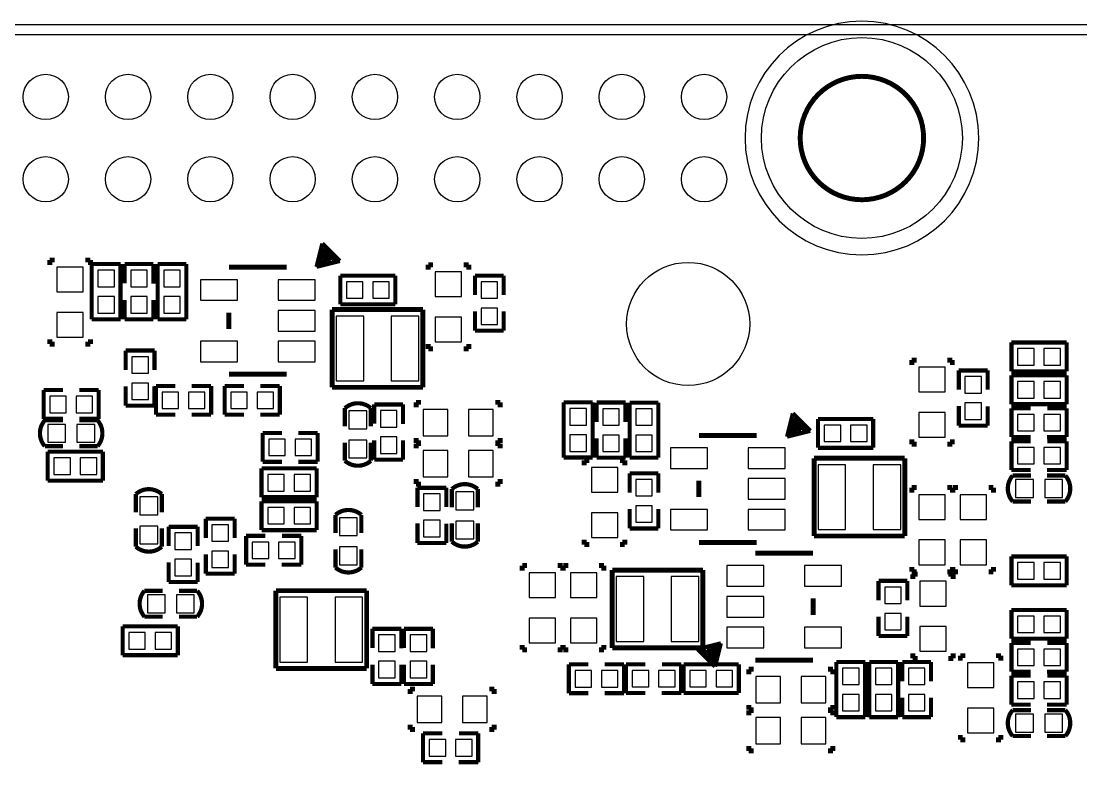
# Model space of a CAD drawing. Extents: x -68.1 to 17, y 26 to 103.8.
# Drawn here: x -32.43 to 0.27, y 80.76 to 103.83 of the extents above; entities that cross this region are included whole.
import ezdxf

# ---------------------------------------------------------------- set-up
doc = ezdxf.new("R2010")
doc.units = 0
for name, color, linetype in [('BG_OUTLINE', 2, 'CONTINUOUS'), ('PG_SILKSCREEN_BOTTOM', 134, 'CONTINUOUS'), ('PIN_BOTTOM', 242, 'CONTINUOUS'), ('RKI_ALL', 1, 'CONTINUOUS'), ('RKO_ALL', 1, 'CONTINUOUS')]:
    doc.layers.add(name, color=color, linetype=linetype)

msp = doc.modelspace()

# ---------------------------------------------------------------- linework, layer by layer
at = {"layer": 'BG_OUTLINE'}
msp.add_lwpolyline([(-66.983102, 103.72598), (16.016986, 103.72598, -0.414199), (17.016984, 102.725982), (17.016984, 29.726128, -0.414243), (16.016986, 28.725876), (-41.66616, 28.725876)], format="xyb", dxfattribs=at)
at = {"layer": 'PG_SILKSCREEN_BOTTOM'}
for points, const_width in [([(-4.578096, 100.226114, 1), (-8.387842, 100.226114, 1), (-4.578096, 100.226114)], 0.1524), ([(-21.63953, 91.88958, 0.377967), (-22.43963, 91.88958)], 0.130048), ([(-31.70174, 91.51493, 0.377946), (-31.70174, 90.71483)], 0.130048), ([(-30.07614, 91.51493, -0.377946), (-30.07614, 90.71483)], 0.130048), ([(-21.63953, 90.26398, -0.377925), (-22.43963, 90.26398)], 0.130048), ([(-1.8288, 89.80805, 0.377968), (-1.8288, 89.00795)], 0.130048), ([(-0.2032, 89.80805, -0.377905), (-0.2032, 89.00795)], 0.130048), ([(-28.09367, 89.23782, 0.377946), (-28.89377, 89.23782)], 0.130048), ([(-18.34007, 89.39276, 0.377925), (-19.14017, 89.39276)], 0.130048), ([(-21.93163, 88.5952, 0.377946), (-22.73173, 88.5952)], 0.130048), ([(-28.09367, 87.61222, -0.377946), (-28.89377, 87.61222)], 0.130048), ([(-18.34007, 87.76716, -0.377967), (-19.14017, 87.76716)], 0.130048), ([(-21.93163, 86.9696, -0.377946), (-22.73173, 86.9696)], 0.130048), ([(-28.6258, 86.25205, 0.377927), (-28.6258, 85.45195)], 0.130048), ([(-27.0002, 86.25205, -0.377927), (-27.0002, 85.45195)], 0.130048), ([(-1.8288, 82.56905, 0.377978), (-1.8288, 81.76895)], 0.130048), ([(-0.2032, 82.56905, -0.377914), (-0.2032, 81.76895)], 0.130048)]:
    msp.add_lwpolyline(points, format="xyb", dxfattribs=dict(at, const_width=const_width))
for points, const_width in [([(-23.136606, 96.96958), (-23.316184, 96.251014)], 0.127), ([(-23.118572, 96.807782), (-23.154386, 96.700086)], 0.127), ([(-22.597618, 96.430592), (-23.136606, 96.96958)], 0.127), ([(-22.759416, 96.448626), (-23.118572, 96.807782)], 0.127), ([(-31.547816, 96.46285), (-31.547816, 96.31045)], 0.1524), ([(-31.395416, 96.46285), (-31.547816, 96.46285)], 0.1524), ([(-30.448504, 96.46285), (-30.296104, 96.46285)], 0.1524), ([(-30.296104, 96.46285), (-30.296104, 96.31045)], 0.1524), ([(-23.316184, 96.251014), (-22.597618, 96.430592)], 0.127), ([(-23.17242, 96.61017), (-23.226268, 96.34093)], 0.127), ([(-22.974808, 96.412812), (-23.17242, 96.61017)], 0.127), ([(-23.154386, 96.700086), (-22.885146, 96.430592)], 0.127), ([(-23.04669, 96.376744), (-23.136606, 96.46666)], 0.127), ([(-22.885146, 96.430592), (-22.974808, 96.412812)], 0.127), ([(-22.687534, 96.520508), (-22.759416, 96.448626)], 0.127), ([(-22.597618, 96.430592), (-22.687534, 96.520508)], 0.127), ([(-30.254448, 96.33585), (-30.254448, 94.63405)], 0.127), ([(-29.365448, 96.33585), (-30.254448, 96.33585)], 0.127), ([(-29.365448, 94.63405), (-29.365448, 96.33585)], 0.127), ([(-29.238448, 96.33585), (-29.238448, 95.73895)], 0.127), ([(-28.349448, 96.33585), (-29.238448, 96.33585)], 0.127), ([(-28.349448, 95.73514), (-28.349448, 96.33585)], 0.127), ([(-28.222448, 96.33585), (-28.222448, 94.63405)], 0.127), ([(-27.333448, 96.33585), (-28.222448, 96.33585)], 0.127), ([(-27.333448, 94.63405), (-27.333448, 96.33585)], 0.127), ([(-26.018744, 96.23679), (-25.383744, 96.23679)], 0.1524), ([(-25.383744, 96.23679), (-24.875744, 96.23679)], 0.1524), ([(-24.875744, 96.23679), (-24.240744, 96.23679)], 0.1524), ([(-23.226268, 96.34093), (-23.04669, 96.376744)], 0.127), ([(-19.869404, 96.316546), (-19.869404, 96.164146)], 0.1524), ([(-19.717004, 96.316546), (-19.869404, 96.316546)], 0.1524), ([(-18.770092, 96.316546), (-18.617692, 96.316546)], 0.1524), ([(-18.617692, 96.316546), (-18.617692, 96.164146)], 0.1524), ([(-22.583648, 95.98025), (-22.583648, 95.09125)], 0.127), ([(-20.881848, 95.98025), (-22.583648, 95.98025)], 0.127), ([(-20.881848, 95.09125), (-20.881848, 95.98025)], 0.127), ([(-18.425668, 95.98025), (-18.425668, 95.38335)], 0.127), ([(-17.536668, 95.98025), (-18.425668, 95.98025)], 0.127), ([(-17.536668, 95.38335), (-17.536668, 95.98025)], 0.127), ([(-29.238448, 95.23095), (-29.238448, 94.63405)], 0.127), ([(-28.349448, 94.63405), (-28.349448, 95.23095)], 0.127), ([(-26.018744, 94.83979), (-26.018744, 94.33179)], 0.1524), ([(-22.834092, 92.532454), (-22.834092, 94.932246)], 0.150114), ([(-22.834092, 94.932246), (-20.033996, 94.932246)], 0.150114), ([(-22.583648, 95.09125), (-20.881848, 95.09125)], 0.127), ([(-20.033996, 94.932246), (-20.033996, 92.532454)], 0.150114), ([(-18.425668, 94.87916), (-18.425668, 94.27845)], 0.127), ([(-17.536668, 94.27845), (-17.536668, 94.87535)], 0.127), ([(-30.254448, 94.63405), (-29.365448, 94.63405)], 0.127), ([(-29.238448, 94.63405), (-28.349448, 94.63405)], 0.127), ([(-28.222448, 94.63405), (-27.333448, 94.63405)], 0.127), ([(-18.425668, 94.27845), (-17.536668, 94.27845)], 0.127), ([(-31.547816, 93.864938), (-31.547816, 94.017338)], 0.1524), ([(-31.395416, 93.864938), (-31.547816, 93.864938)], 0.1524), ([(-30.448504, 93.864938), (-30.296104, 93.864938)], 0.1524), ([(-30.296104, 93.864938), (-30.296104, 94.017338)], 0.1524), ([(-19.869404, 93.718634), (-19.869404, 93.871034)], 0.1524), ([(-18.617692, 93.718634), (-18.617692, 93.871034)], 0.1524), ([(-1.8669, 93.9165), (-1.8669, 93.0275)], 0.127), ([(-0.1651, 93.9165), (-1.8669, 93.9165)], 0.127), ([(-0.1651, 93.0275), (-0.1651, 93.9165)], 0.127), ([(-29.20492, 93.66758), (-29.20492, 93.07068)], 0.127), ([(-28.31592, 93.66758), (-29.20492, 93.66758)], 0.127), ([(-28.31592, 93.06687), (-28.31592, 93.66758)], 0.127), ([(-19.717004, 93.718634), (-19.869404, 93.718634)], 0.1524), ([(-18.770092, 93.718634), (-18.617692, 93.718634)], 0.1524), ([(-4.943856, 93.373956), (-4.943856, 93.221556)], 0.1524), ([(-4.791456, 93.373956), (-4.943856, 93.373956)], 0.1524), ([(-3.844544, 93.373956), (-3.692144, 93.373956)], 0.1524), ([(-3.692144, 93.373956), (-3.692144, 93.221556)], 0.1524), ([(-26.018744, 92.93479), (-24.240744, 92.93479)], 0.1524), ([(-3.4925, 93.0529), (-3.4925, 92.456)], 0.127), ([(-2.6035, 93.0529), (-3.4925, 93.0529)], 0.127), ([(-2.6035, 92.456), (-2.6035, 93.0529)], 0.127), ([(-1.8669, 93.0275), (-0.1651, 93.0275)], 0.127), ([(-1.8669, 92.9005), (-1.8669, 92.0115)], 0.127), ([(-0.1651, 92.9005), (-1.8669, 92.9005)], 0.127), ([(-0.1651, 92.0115), (-0.1651, 92.9005)], 0.127), ([(-29.20492, 92.56268), (-29.20492, 91.96578)], 0.127), ([(-28.31592, 91.96578), (-28.31592, 92.56268)], 0.127), ([(-28.2702, 92.57538), (-28.2702, 91.68638)], 0.127), ([(-27.6733, 92.57538), (-28.2702, 92.57538)], 0.127), ([(-26.5684, 92.57538), (-27.1653, 92.57538)], 0.127), ([(-26.5684, 91.68638), (-26.5684, 92.57538)], 0.127), ([(-26.15184, 92.57538), (-26.15184, 91.68638)], 0.127), ([(-25.55494, 92.57538), (-26.15184, 92.57538)], 0.127), ([(-24.45004, 92.57538), (-25.04694, 92.57538)], 0.127), ([(-24.45004, 91.68638), (-24.45004, 92.57538)], 0.127), ([(-20.033996, 92.532454), (-22.834092, 92.532454)], 0.150114), ([(-31.73984, 92.44838), (-31.73984, 91.55938)], 0.127), ([(-31.14294, 92.44838), (-31.73984, 92.44838)], 0.127), ([(-30.03804, 92.44838), (-30.63494, 92.44838)], 0.127), ([(-30.03804, 91.55938), (-30.03804, 92.44838)], 0.127), ([(-29.20492, 91.96578), (-28.31592, 91.96578)], 0.127), ([(-22.43963, 91.88958), (-22.43963, 91.326716)], 0.130048), ([(-21.63953, 91.326716), (-21.63953, 91.88958)], 0.130048), ([(-21.53666, 92.00388), (-21.53666, 91.40698)], 0.127), ([(-20.64766, 92.00388), (-21.53666, 92.00388)], 0.127), ([(-20.64766, 91.40317), (-20.64766, 92.00388)], 0.127), ([(-20.242276, 92.068396), (-20.089876, 92.068396)], 0.1524), ([(-20.242276, 91.915996), (-20.242276, 92.068396)], 0.1524), ([(-17.644364, 92.068396), (-17.796764, 92.068396)], 0.1524), ([(-17.644364, 91.915996), (-17.644364, 92.068396)], 0.1524), ([(-15.684754, 92.066872), (-15.684754, 90.365072)], 0.127), ([(-14.795754, 92.066872), (-15.684754, 92.066872)], 0.127), ([(-14.795754, 90.365072), (-14.795754, 92.066872)], 0.127), ([(-14.6685, 92.0623), (-14.6685, 91.4654)], 0.127), ([(-13.7795, 92.0623), (-14.6685, 92.0623)], 0.127), ([(-13.7795, 91.46159), (-13.7795, 92.0623)], 0.127), ([(-13.652754, 92.061792), (-13.652754, 90.359992)], 0.127), ([(-12.763754, 92.061792), (-13.652754, 92.061792)], 0.127), ([(-12.763754, 90.359992), (-12.763754, 92.061792)], 0.127), ([(-3.4925, 91.95181), (-3.4925, 91.3511)], 0.127), ([(-2.6035, 91.3511), (-2.6035, 91.948)], 0.127), ([(-1.8669, 92.0115), (-0.1651, 92.0115)], 0.127), ([(-1.8669, 91.8845), (-1.8669, 90.9955)], 0.127), ([(-1.27, 91.8845), (-1.8669, 91.8845)], 0.127), ([(-0.1651, 91.8845), (-0.762, 91.8845)], 0.127), ([(-0.1651, 90.9955), (-0.1651, 91.8845)], 0.127), ([(-31.73984, 91.55938), (-31.14294, 91.55938)], 0.127), ([(-31.138876, 91.51493), (-31.70174, 91.51493)], 0.130048), ([(-30.639004, 91.51493), (-30.07614, 91.51493)], 0.130048), ([(-30.63875, 91.55938), (-30.03804, 91.55938)], 0.127), ([(-28.2702, 91.68638), (-27.6733, 91.68638)], 0.127), ([(-27.16911, 91.68638), (-26.5684, 91.68638)], 0.127), ([(-26.15184, 91.68638), (-25.55494, 91.68638)], 0.127), ([(-25.05075, 91.68638), (-24.45004, 91.68638)], 0.127), ([(-8.613394, 91.726258), (-8.792972, 91.007946)], 0.127), ([(-8.59536, 91.564714), (-8.631428, 91.457018)], 0.127), ([(-8.07466, 91.187524), (-8.613394, 91.726258)], 0.127), ([(-8.236204, 91.205558), (-8.59536, 91.564714)], 0.127), ([(-7.8359, 91.5543), (-7.8359, 90.6653)], 0.127), ([(-6.1341, 91.5543), (-7.8359, 91.5543)], 0.127), ([(-6.1341, 90.6653), (-6.1341, 91.5543)], 0.127), ([(-8.792972, 91.007946), (-8.07466, 91.187524)], 0.127), ([(-8.649208, 91.367102), (-8.70331, 91.097862)], 0.127), ([(-8.45185, 91.16949), (-8.649208, 91.367102)], 0.127), ([(-8.631428, 91.457018), (-8.361934, 91.187524)], 0.127), ([(-8.523732, 91.133676), (-8.613394, 91.223592)], 0.127), ([(-8.361934, 91.187524), (-8.45185, 91.16949)], 0.127), ([(-8.164322, 91.27744), (-8.236204, 91.205558)], 0.127), ([(-8.07466, 91.187524), (-8.164322, 91.27744)], 0.127), ([(-3.4925, 91.3511), (-2.6035, 91.3511)], 0.127), ([(-24.9809, 91.1225), (-24.9809, 90.2335)], 0.127), ([(-24.384, 91.1225), (-24.9809, 91.1225)], 0.127), ([(-23.2791, 91.1225), (-23.876, 91.1225)], 0.127), ([(-23.2791, 90.2335), (-23.2791, 91.1225)], 0.127), ([(-21.53666, 90.89898), (-21.53666, 90.30208)], 0.127), ([(-20.64766, 90.30208), (-20.64766, 90.89898)], 0.127), ([(-20.242276, 90.969084), (-20.242276, 90.816684)], 0.1524), ([(-17.644364, 90.969084), (-17.644364, 90.816684)], 0.1524), ([(-14.6685, 90.9574), (-14.6685, 90.3605)], 0.127), ([(-13.7795, 90.3605), (-13.7795, 90.9574)], 0.127), ([(-11.512296, 91.04884), (-10.877296, 91.04884)], 0.1524), ([(-10.877296, 91.04884), (-10.369296, 91.04884)], 0.1524), ([(-10.369296, 91.04884), (-9.734296, 91.04884)], 0.1524), ([(-8.70331, 91.097862), (-8.523732, 91.133676)], 0.127), ([(-4.943856, 90.776044), (-4.943856, 90.928444)], 0.1524), ([(-3.692144, 90.776044), (-3.692144, 90.928444)], 0.1524), ([(-1.8669, 90.9955), (-1.27, 90.9955)], 0.127), ([(-1.8669, 90.8685), (-1.8669, 89.9795)], 0.127), ([(-1.27, 90.8685), (-1.8669, 90.8685)], 0.127), ([(-0.76581, 90.9955), (-0.1651, 90.9955)], 0.127), ([(-0.1651, 90.8685), (-0.762, 90.8685)], 0.127), ([(-0.1651, 89.9795), (-0.1651, 90.8685)], 0.127), ([(-31.70174, 90.71483), (-31.138876, 90.71483)], 0.130048), ([(-29.91104, 90.54338), (-31.61284, 90.54338)], 0.127), ([(-31.61284, 90.54338), (-31.61284, 89.65438)], 0.127), ([(-30.07614, 90.71483), (-30.639004, 90.71483)], 0.130048), ([(-29.91104, 89.65438), (-29.91104, 90.54338)], 0.127), ([(-22.43963, 90.26398), (-22.43963, 90.826844)], 0.130048), ([(-21.63953, 90.826844), (-21.63953, 90.26398)], 0.130048), ([(-20.242276, 90.816684), (-20.089876, 90.816684)], 0.1524), ([(-20.242276, 90.798396), (-20.089876, 90.798396)], 0.1524), ([(-20.242276, 90.645996), (-20.242276, 90.798396)], 0.1524), ([(-17.644364, 90.816684), (-17.796764, 90.816684)], 0.1524), ([(-17.644364, 90.798396), (-17.796764, 90.798396)], 0.1524), ([(-17.644364, 90.645996), (-17.644364, 90.798396)], 0.1524), ([(-7.8359, 90.6653), (-6.1341, 90.6653)], 0.127), ([(-4.791456, 90.776044), (-4.943856, 90.776044)], 0.1524), ([(-3.844544, 90.776044), (-3.692144, 90.776044)], 0.1524), ([(-24.9809, 90.2335), (-24.384, 90.2335)], 0.127), ([(-23.87981, 90.2335), (-23.2791, 90.2335)], 0.127), ([(-21.53666, 90.30208), (-20.64766, 90.30208)], 0.127), ([(-15.684754, 90.365072), (-14.795754, 90.365072)], 0.127), ([(-15.053056, 90.275156), (-15.053056, 90.122756)], 0.1524), ([(-14.900656, 90.275156), (-15.053056, 90.275156)], 0.1524), ([(-14.6685, 90.3605), (-13.7795, 90.3605)], 0.127), ([(-13.953744, 90.275156), (-13.801344, 90.275156)], 0.1524), ([(-13.801344, 90.275156), (-13.801344, 90.122756)], 0.1524), ([(-13.652754, 90.359992), (-12.763754, 90.359992)], 0.127), ([(-7.959344, 90.343736), (-5.159248, 90.343736)], 0.150114), ([(-7.959344, 87.943944), (-7.959344, 90.343736)], 0.150114), ([(-5.159248, 90.343736), (-5.159248, 87.943944)], 0.150114), ([(-25.01392, 90.0303), (-25.01392, 89.1413)], 0.127), ([(-23.31212, 90.0303), (-25.01392, 90.0303)], 0.127), ([(-23.31212, 89.1413), (-23.31212, 90.0303)], 0.127), ([(-13.6525, 89.8779), (-13.6525, 89.281)], 0.127), ([(-12.7635, 89.8779), (-13.6525, 89.8779)], 0.127), ([(-12.7635, 89.281), (-12.7635, 89.8779)], 0.127), ([(-1.8669, 89.9795), (-1.27, 89.9795)], 0.127), ([(-0.76581, 89.9795), (-0.1651, 89.9795)], 0.127), ([(-31.61284, 89.65438), (-29.91104, 89.65438)], 0.127), ([(-20.242276, 89.699084), (-20.242276, 89.546684)], 0.1524), ([(-20.242276, 89.546684), (-20.089876, 89.546684)], 0.1524), ([(-17.644364, 89.546684), (-17.796764, 89.546684)], 0.1524), ([(-17.644364, 89.699084), (-17.644364, 89.546684)], 0.1524), ([(-11.512296, 89.65184), (-11.512296, 89.14384)], 0.1524), ([(-1.265936, 89.80805), (-1.8288, 89.80805)], 0.130048), ([(-0.766064, 89.80805), (-0.2032, 89.80805)], 0.130048), ([(-28.89377, 89.23782), (-28.89377, 88.674956)], 0.130048), ([(-28.09367, 88.674956), (-28.09367, 89.23782)], 0.130048), ([(-20.20062, 89.43086), (-20.20062, 88.83396)], 0.127), ([(-19.31162, 89.43086), (-20.20062, 89.43086)], 0.127), ([(-19.31162, 88.83396), (-19.31162, 89.43086)], 0.127), ([(-19.14017, 89.39276), (-19.14017, 88.829896)], 0.130048), ([(-18.34007, 88.829896), (-18.34007, 89.39276)], 0.130048), ([(-4.943856, 89.436956), (-4.943856, 89.284556)], 0.1524), ([(-4.791456, 89.436956), (-4.943856, 89.436956)], 0.1524), ([(-3.844544, 89.436956), (-3.692144, 89.436956)], 0.1524), ([(-3.692144, 89.436956), (-3.692144, 89.284556)], 0.1524), ([(-3.673856, 89.436956), (-3.673856, 89.284556)], 0.1524), ([(-3.521456, 89.436956), (-3.673856, 89.436956)], 0.1524), ([(-2.574544, 89.436956), (-2.422144, 89.436956)], 0.1524), ([(-2.422144, 89.436956), (-2.422144, 89.284556)], 0.1524), ([(-25.01392, 89.1413), (-23.31212, 89.1413)], 0.127), ([(-25.01392, 89.0143), (-25.01392, 88.1253)], 0.127), ([(-23.31212, 89.0143), (-25.01392, 89.0143)], 0.127), ([(-23.31212, 88.1253), (-23.31212, 89.0143)], 0.127), ([(-1.8288, 89.00795), (-1.265936, 89.00795)], 0.130048), ([(-0.2032, 89.00795), (-0.766064, 89.00795)], 0.130048), ([(-22.73173, 88.5952), (-22.73173, 88.032336)], 0.130048), ([(-21.93163, 88.032336), (-21.93163, 88.5952)], 0.130048), ([(-13.6525, 88.77681), (-13.6525, 88.1761)], 0.127), ([(-12.7635, 88.1761), (-12.7635, 88.773)], 0.127), ([(-26.7335, 88.4809), (-26.7335, 87.884)], 0.127), ([(-25.8445, 88.4809), (-26.7335, 88.4809)], 0.127), ([(-25.8445, 87.884), (-25.8445, 88.4809)], 0.127), ([(-20.20062, 88.32977), (-20.20062, 87.72906)], 0.127), ([(-19.31162, 87.72906), (-19.31162, 88.32596)], 0.127), ([(-19.14017, 87.76716), (-19.14017, 88.330024)], 0.130048), ([(-18.34007, 88.330024), (-18.34007, 87.76716)], 0.130048), ([(-28.89377, 87.61222), (-28.89377, 88.175084)], 0.130048), ([(-28.09367, 88.175084), (-28.09367, 87.61222)], 0.130048), ([(-27.8765, 88.2269), (-27.8765, 87.63)], 0.127), ([(-26.9875, 88.2269), (-27.8765, 88.2269)], 0.127), ([(-26.9875, 87.63), (-26.9875, 88.2269)], 0.127), ([(-25.4889, 87.9475), (-25.4889, 87.0585)], 0.127), ([(-24.892, 87.9475), (-25.4889, 87.9475)], 0.127), ([(-25.01392, 88.1253), (-23.31212, 88.1253)], 0.127), ([(-23.7871, 87.9475), (-24.384, 87.9475)], 0.127), ([(-23.7871, 87.0585), (-23.7871, 87.9475)], 0.127), ([(-13.6525, 88.1761), (-12.7635, 88.1761)], 0.127), ([(-5.159248, 87.943944), (-7.959344, 87.943944)], 0.150114), ([(-20.20062, 87.72906), (-19.31162, 87.72906)], 0.127), ([(-15.053056, 87.677244), (-15.053056, 87.829644)], 0.1524), ([(-14.900656, 87.677244), (-15.053056, 87.677244)], 0.1524), ([(-13.953744, 87.677244), (-13.801344, 87.677244)], 0.1524), ([(-13.801344, 87.677244), (-13.801344, 87.829644)], 0.1524), ([(-11.512296, 87.74684), (-9.734296, 87.74684)], 0.1524), ([(-26.7335, 87.37981), (-26.7335, 86.7791)], 0.127), ([(-25.8445, 86.7791), (-25.8445, 87.376)], 0.127), ([(-22.73173, 86.9696), (-22.73173, 87.532464)], 0.130048), ([(-21.93163, 87.532464), (-21.93163, 86.9696)], 0.130048), ([(-7.99084, 87.41156), (-9.76884, 87.41156)], 0.1524), ([(-1.8669, 87.3125), (-1.8669, 86.4235)], 0.127), ([(-0.1651, 87.3125), (-1.8669, 87.3125)], 0.127), ([(-0.1651, 86.4235), (-0.1651, 87.3125)], 0.127), ([(-27.8765, 87.12581), (-27.8765, 86.5251)], 0.127), ([(-26.9875, 86.5251), (-26.9875, 87.122)], 0.127), ([(-25.4889, 87.0585), (-24.892, 87.0585)], 0.127), ([(-24.38781, 87.0585), (-23.7871, 87.0585)], 0.127), ([(-16.815816, 87.029036), (-16.968216, 87.029036)], 0.1524), ([(-16.968216, 87.029036), (-16.968216, 86.876636)], 0.1524), ([(-15.868904, 87.029036), (-15.716504, 87.029036)], 0.1524), ([(-15.716504, 87.029036), (-15.716504, 86.876636)], 0.1524), ([(-15.545816, 87.029036), (-15.698216, 87.029036)], 0.1524), ([(-15.698216, 87.029036), (-15.698216, 86.876636)], 0.1524), ([(-14.598904, 87.029036), (-14.446504, 87.029036)], 0.1524), ([(-14.446504, 87.029036), (-14.446504, 86.876636)], 0.1524), ([(-4.943856, 86.839044), (-4.943856, 86.991444)], 0.1524), ([(-3.692144, 86.839044), (-3.692144, 86.991444)], 0.1524), ([(-3.673856, 86.839044), (-3.673856, 86.991444)], 0.1524), ([(-2.422144, 86.839044), (-2.422144, 86.991444)], 0.1524), ([(-26.7335, 86.7791), (-25.8445, 86.7791)], 0.127), ([(-14.190472, 84.489544), (-14.190472, 86.889336)], 0.150114), ([(-14.190472, 86.889336), (-11.390376, 86.889336)], 0.150114), ([(-11.390376, 86.889336), (-11.390376, 84.489544)], 0.150114), ([(-4.791456, 86.839044), (-4.943856, 86.839044)], 0.1524), ([(-4.762246, 86.764114), (-4.914646, 86.764114)], 0.1524), ([(-4.914646, 86.764114), (-4.914646, 86.611714)], 0.1524), ([(-3.844544, 86.839044), (-3.692144, 86.839044)], 0.1524), ([(-3.815334, 86.764114), (-3.662934, 86.764114)], 0.1524), ([(-3.521456, 86.839044), (-3.673856, 86.839044)], 0.1524), ([(-3.662934, 86.764114), (-3.662934, 86.611714)], 0.1524), ([(-2.574544, 86.839044), (-2.422144, 86.839044)], 0.1524), ([(-27.8765, 86.5251), (-26.9875, 86.5251)], 0.127), ([(-5.08, 86.55812), (-5.969, 86.55812)], 0.127), ([(-5.969, 86.55812), (-5.969, 85.96122)], 0.127), ([(-5.08, 85.96122), (-5.08, 86.55812)], 0.127), ([(-1.8669, 86.4235), (-0.1651, 86.4235)], 0.127), ([(-28.062936, 86.25205), (-28.6258, 86.25205)], 0.130048), ([(-27.563064, 86.25205), (-27.0002, 86.25205)], 0.130048), ([(-24.569928, 86.254336), (-21.769832, 86.254336)], 0.150114), ([(-24.569928, 83.854544), (-24.569928, 86.254336)], 0.150114), ([(-21.769832, 86.254336), (-21.769832, 83.854544)], 0.150114), ([(-7.99084, 85.50656), (-7.99084, 86.01456)], 0.1524), ([(-1.8669, 85.6615), (-1.8669, 84.7725)], 0.127), ([(-0.1651, 85.6615), (-1.8669, 85.6615)], 0.127), ([(-0.1651, 84.7725), (-0.1651, 85.6615)], 0.127), ([(-28.6258, 85.45195), (-28.062936, 85.45195)], 0.130048), ([(-27.0002, 85.45195), (-27.563064, 85.45195)], 0.130048), ([(-5.969, 85.45703), (-5.969, 84.85632)], 0.127), ([(-5.08, 84.85632), (-5.08, 85.45322)], 0.127), ([(-27.5971, 85.1535), (-29.2989, 85.1535)], 0.127), ([(-29.2989, 85.1535), (-29.2989, 84.2645)], 0.127), ([(-27.5971, 84.2645), (-27.5971, 85.1535)], 0.127), ([(-21.59, 85.07984), (-21.59, 84.48294)], 0.127), ([(-20.701, 85.07984), (-21.59, 85.07984)], 0.127), ([(-20.701, 84.47913), (-20.701, 85.07984)], 0.127), ([(-20.61464, 85.07984), (-20.61464, 84.48294)], 0.127), ([(-19.72564, 85.07984), (-20.61464, 85.07984)], 0.127), ([(-19.72564, 84.47913), (-19.72564, 85.07984)], 0.127), ([(-5.969, 84.85632), (-5.08, 84.85632)], 0.127), ([(-1.8669, 84.7725), (-0.1651, 84.7725)], 0.127), ([(-1.8669, 84.6455), (-1.8669, 83.7565)], 0.127), ([(-1.27, 84.6455), (-1.8669, 84.6455)], 0.127), ([(-0.1651, 84.6455), (-0.762, 84.6455)], 0.127), ([(-0.1651, 83.7565), (-0.1651, 84.6455)], 0.127), ([(-16.968216, 84.431124), (-16.968216, 84.583524)], 0.1524), ([(-16.815816, 84.431124), (-16.968216, 84.431124)], 0.1524), ([(-15.868904, 84.431124), (-15.716504, 84.431124)], 0.1524), ([(-15.716504, 84.431124), (-15.716504, 84.583524)], 0.1524), ([(-15.698216, 84.431124), (-15.698216, 84.583524)], 0.1524), ([(-15.545816, 84.431124), (-15.698216, 84.431124)], 0.1524), ([(-14.598904, 84.431124), (-14.446504, 84.431124)], 0.1524), ([(-14.446504, 84.431124), (-14.446504, 84.583524)], 0.1524), ([(-11.390376, 84.489544), (-14.190472, 84.489544)], 0.150114), ([(-10.83564, 84.631276), (-11.554206, 84.451698)], 0.127), ([(-11.554206, 84.451698), (-11.015218, 83.91271)], 0.127), ([(-11.554206, 84.451698), (-11.46429, 84.361782)], 0.127), ([(-11.46429, 84.361782), (-11.392408, 84.433664)], 0.127), ([(-11.392408, 84.433664), (-11.033252, 84.074508)], 0.127), ([(-11.266678, 84.451698), (-11.177016, 84.469478)], 0.127), ([(-10.997438, 84.182204), (-11.266678, 84.451698)], 0.127), ([(-11.177016, 84.469478), (-10.979404, 84.27212)], 0.127), ([(-10.925556, 84.54136), (-11.105134, 84.505546)], 0.127), ([(-11.105134, 84.505546), (-11.015218, 84.41563)], 0.127), ([(-11.015218, 83.91271), (-10.83564, 84.631276)], 0.127), ([(-10.979404, 84.27212), (-10.925556, 84.54136)], 0.127), ([(-4.914646, 84.166202), (-4.914646, 84.318602)], 0.1524), ([(-3.662934, 84.166202), (-3.662934, 84.318602)], 0.1524), ([(-29.2989, 84.2645), (-27.5971, 84.2645)], 0.127), ([(-11.033252, 84.074508), (-10.997438, 84.182204)], 0.127), ([(-9.13384, 84.10956), (-9.76884, 84.10956)], 0.1524), ([(-8.62584, 84.10956), (-9.13384, 84.10956)], 0.1524), ([(-7.99084, 84.10956), (-8.62584, 84.10956)], 0.1524), ([(-6.38048, 84.054188), (-7.26948, 84.054188)], 0.127), ([(-7.26948, 84.054188), (-7.26948, 82.352388)], 0.127), ([(-6.38048, 82.352388), (-6.38048, 84.054188)], 0.127), ([(-5.36448, 84.05368), (-6.25348, 84.05368)], 0.127), ([(-6.25348, 84.05368), (-6.25348, 82.35188)], 0.127), ([(-5.36448, 82.35188), (-5.36448, 84.05368)], 0.127), ([(-5.237226, 84.053934), (-5.237226, 83.457034)], 0.127), ([(-4.348226, 84.053934), (-5.237226, 84.053934)], 0.127), ([(-4.762246, 84.166202), (-4.914646, 84.166202)], 0.1524), ([(-4.348226, 83.457034), (-4.348226, 84.053934)], 0.127), ([(-3.815334, 84.166202), (-3.662934, 84.166202)], 0.1524), ([(-3.445256, 84.250276), (-3.445256, 84.097876)], 0.1524), ([(-3.292856, 84.250276), (-3.445256, 84.250276)], 0.1524), ([(-2.345944, 84.250276), (-2.193544, 84.250276)], 0.1524), ([(-2.193544, 84.250276), (-2.193544, 84.097876)], 0.1524), ([(-21.769832, 83.854544), (-24.569928, 83.854544)], 0.150114), ([(-21.59, 83.97494), (-21.59, 83.37804)], 0.127), ([(-20.701, 83.37804), (-20.701, 83.97494)], 0.127), ([(-20.61464, 83.97494), (-20.61464, 83.37804)], 0.127), ([(-19.72564, 83.37804), (-19.72564, 83.97494)], 0.127), ([(-15.52702, 83.98002), (-15.52702, 83.09102)], 0.127), ([(-14.92631, 83.98002), (-15.52702, 83.98002)], 0.127), ([(-13.82522, 83.98002), (-14.42212, 83.98002)], 0.127), ([(-13.82522, 83.09102), (-13.82522, 83.98002)], 0.127), ([(-13.16482, 83.9851), (-13.76172, 83.9851)], 0.127), ([(-13.76172, 83.9851), (-13.76172, 83.0961)], 0.127), ([(-12.05992, 83.9851), (-12.65682, 83.9851)], 0.127), ([(-12.05992, 83.0961), (-12.05992, 83.9851)], 0.127), ([(-10.28192, 83.9851), (-11.98372, 83.9851)], 0.127), ([(-11.98372, 83.9851), (-11.98372, 83.0961)], 0.127), ([(-10.28192, 83.0961), (-10.28192, 83.9851)], 0.127), ([(-9.97585, 83.67903), (-9.97585, 83.83143)], 0.1524), ([(-9.97585, 83.83143), (-9.82345, 83.83143)], 0.1524), ([(-7.377938, 83.83143), (-7.530338, 83.83143)], 0.1524), ([(-7.377938, 83.67903), (-7.377938, 83.83143)], 0.1524), ([(-1.8669, 83.7565), (-1.27, 83.7565)], 0.127), ([(-0.76581, 83.7565), (-0.1651, 83.7565)], 0.127), ([(-21.59, 83.37804), (-20.701, 83.37804)], 0.127), ([(-20.61464, 83.37804), (-19.72564, 83.37804)], 0.127), ([(-1.8669, 83.6295), (-1.8669, 82.7405)], 0.127), ([(-1.27, 83.6295), (-1.8669, 83.6295)], 0.127), ([(-0.1651, 83.6295), (-0.762, 83.6295)], 0.127), ([(-0.1651, 82.7405), (-0.1651, 83.6295)], 0.127), ([(-20.427696, 83.069176), (-20.427696, 83.221576)], 0.1524), ([(-20.427696, 83.221576), (-20.275296, 83.221576)], 0.1524), ([(-17.829784, 83.221576), (-17.982184, 83.221576)], 0.1524), ([(-17.829784, 83.069176), (-17.829784, 83.221576)], 0.1524), ([(-15.52702, 83.09102), (-14.93012, 83.09102)], 0.127), ([(-14.42212, 83.09102), (-13.82522, 83.09102)], 0.127), ([(-13.76172, 83.0961), (-13.16482, 83.0961)], 0.127), ([(-12.66063, 83.0961), (-12.05992, 83.0961)], 0.127), ([(-11.98372, 83.0961), (-10.28192, 83.0961)], 0.127), ([(-9.97585, 82.732118), (-9.97585, 82.579718)], 0.1524), ([(-7.377938, 82.732118), (-7.377938, 82.579718)], 0.1524), ([(-5.237226, 82.952844), (-5.237226, 82.352134)], 0.127), ([(-4.348226, 82.352134), (-4.348226, 82.949034)], 0.127), ([(-1.8669, 82.7405), (-1.27, 82.7405)], 0.127), ([(-0.76581, 82.7405), (-0.1651, 82.7405)], 0.127), ([(-9.97585, 82.579718), (-9.82345, 82.579718)], 0.1524), ([(-9.97585, 82.40903), (-9.97585, 82.56143)], 0.1524), ([(-9.97585, 82.56143), (-9.82345, 82.56143)], 0.1524), ([(-7.377938, 82.579718), (-7.530338, 82.579718)], 0.1524), ([(-7.377938, 82.56143), (-7.530338, 82.56143)], 0.1524), ([(-7.377938, 82.40903), (-7.377938, 82.56143)], 0.1524), ([(-1.265936, 82.56905), (-1.8288, 82.56905)], 0.130048), ([(-0.766064, 82.56905), (-0.2032, 82.56905)], 0.130048), ([(-20.427696, 82.122264), (-20.427696, 81.969864)], 0.1524), ([(-17.829784, 82.122264), (-17.829784, 81.969864)], 0.1524), ([(-7.26948, 82.352388), (-6.38048, 82.352388)], 0.127), ([(-6.25348, 82.35188), (-5.36448, 82.35188)], 0.127), ([(-5.237226, 82.352134), (-4.348226, 82.352134)], 0.127), ([(-20.427696, 81.969864), (-20.275296, 81.969864)], 0.1524), ([(-19.431, 81.8515), (-20.0279, 81.8515)], 0.127), ([(-20.0279, 81.8515), (-20.0279, 80.9625)], 0.127), ([(-18.3261, 81.8515), (-18.923, 81.8515)], 0.127), ([(-18.3261, 80.9625), (-18.3261, 81.8515)], 0.127), ([(-17.829784, 81.969864), (-17.982184, 81.969864)], 0.1524), ([(-3.445256, 81.652364), (-3.445256, 81.804764)], 0.1524), ([(-2.193544, 81.652364), (-2.193544, 81.804764)], 0.1524), ([(-1.8288, 81.76895), (-1.265936, 81.76895)], 0.130048), ([(-0.2032, 81.76895), (-0.766064, 81.76895)], 0.130048), ([(-9.97585, 81.462118), (-9.97585, 81.309718)], 0.1524), ([(-7.377938, 81.462118), (-7.377938, 81.309718)], 0.1524), ([(-3.292856, 81.652364), (-3.445256, 81.652364)], 0.1524), ([(-2.345944, 81.652364), (-2.193544, 81.652364)], 0.1524), ([(-9.97585, 81.309718), (-9.82345, 81.309718)], 0.1524), ([(-7.377938, 81.309718), (-7.530338, 81.309718)], 0.1524), ([(-20.0279, 80.9625), (-19.431, 80.9625)], 0.127), ([(-18.92681, 80.9625), (-18.3261, 80.9625)], 0.127)]:
    msp.add_lwpolyline(points, dxfattribs=dict(at, const_width=const_width))
at = {"layer": 'PIN_BOTTOM'}
for points in [[(-31.32836, 95.48114), (-30.51556, 95.48114), (-30.51556, 96.24314), (-31.32836, 96.24314)], [(-29.555948, 96.14535), (-30.063948, 96.14535), (-30.063948, 95.63735), (-29.555948, 95.63735)], [(-28.539948, 96.14535), (-29.047948, 96.14535), (-29.047948, 95.63735), (-28.539948, 95.63735)], [(-28.031948, 95.63735), (-27.523948, 95.63735), (-27.523948, 96.14535), (-28.031948, 96.14535)], [(-25.75814, 95.21825), (-25.75814, 95.85325), (-26.90114, 95.85325), (-26.90114, 95.21825)], [(-23.358348, 95.21825), (-23.358348, 95.85325), (-24.501348, 95.85325), (-24.501348, 95.21825)], [(-19.649948, 95.33509), (-18.837148, 95.33509), (-18.837148, 96.09709), (-19.649948, 96.09709)], [(-22.393148, 95.78975), (-22.393148, 95.28175), (-21.885148, 95.28175), (-21.885148, 95.78975)], [(-21.580348, 95.78975), (-21.580348, 95.28175), (-21.072348, 95.28175), (-21.072348, 95.78975)], [(-18.235168, 95.28175), (-17.727168, 95.28175), (-17.727168, 95.78975), (-18.235168, 95.78975)], [(-29.555948, 95.33255), (-30.063948, 95.33255), (-30.063948, 94.82455), (-29.555948, 94.82455)], [(-28.539948, 95.33255), (-29.047948, 95.33255), (-29.047948, 94.82455), (-28.539948, 94.82455)], [(-28.031948, 94.82455), (-27.523948, 94.82455), (-27.523948, 95.33255), (-28.031948, 95.33255)], [(-31.32836, 94.08414), (-30.51556, 94.08414), (-30.51556, 94.84614), (-31.32836, 94.84614)], [(-23.358348, 94.26829), (-23.358348, 94.90329), (-24.501348, 94.90329), (-24.501348, 94.26829)], [(-18.235168, 94.46895), (-17.727168, 94.46895), (-17.727168, 94.97695), (-18.235168, 94.97695)], [(-22.70887, 94.732348), (-22.70887, 92.732352), (-21.858986, 92.732352), (-21.858986, 94.732348)], [(-21.009102, 94.732348), (-21.009102, 92.732352), (-20.159218, 92.732352), (-20.159218, 94.732348)], [(-19.649948, 93.93809), (-18.837148, 93.93809), (-18.837148, 94.70009), (-19.649948, 94.70009)], [(-25.75814, 93.31833), (-25.75814, 93.95333), (-26.90114, 93.95333), (-26.90114, 93.31833)], [(-23.358348, 93.31833), (-23.358348, 93.95333), (-24.501348, 93.95333), (-24.501348, 93.31833)], [(-1.6764, 93.726), (-1.6764, 93.218), (-1.1684, 93.218), (-1.1684, 93.726)], [(-0.8636, 93.726), (-0.8636, 93.218), (-0.3556, 93.218), (-0.3556, 93.726)], [(-28.50642, 93.47708), (-29.01442, 93.47708), (-29.01442, 92.96908), (-28.50642, 92.96908)], [(-4.7244, 92.3925), (-3.9116, 92.3925), (-3.9116, 93.1545), (-4.7244, 93.1545)], [(-28.50642, 92.66428), (-29.01442, 92.66428), (-29.01442, 92.15628), (-28.50642, 92.15628)], [(-3.302, 92.3544), (-2.794, 92.3544), (-2.794, 92.8624), (-3.302, 92.8624)], [(-1.6764, 92.71), (-1.6764, 92.202), (-1.1684, 92.202), (-1.1684, 92.71)], [(-0.8636, 92.71), (-0.8636, 92.202), (-0.3556, 92.202), (-0.3556, 92.71)], [(-31.04134, 91.74988), (-31.04134, 92.25788), (-31.54934, 92.25788), (-31.54934, 91.74988)], [(-30.22854, 91.74988), (-30.22854, 92.25788), (-30.73654, 92.25788), (-30.73654, 91.74988)], [(-27.5717, 91.87688), (-27.5717, 92.38488), (-28.0797, 92.38488), (-28.0797, 91.87688)], [(-26.7589, 91.87688), (-26.7589, 92.38488), (-27.2669, 92.38488), (-27.2669, 91.87688)], [(-25.45334, 91.87688), (-25.45334, 92.38488), (-25.96134, 92.38488), (-25.96134, 91.87688)], [(-24.64054, 91.87688), (-24.64054, 92.38488), (-25.14854, 92.38488), (-25.14854, 91.87688)], [(-3.302, 91.5416), (-2.794, 91.5416), (-2.794, 92.0496), (-3.302, 92.0496)], [(-22.314535, 91.251913), (-21.764625, 91.251913), (-21.764625, 91.801823), (-22.314535, 91.801823)], [(-20.83816, 91.81338), (-21.34616, 91.81338), (-21.34616, 91.30538), (-20.83816, 91.30538)], [(-19.26082, 91.03614), (-19.26082, 91.84894), (-20.02282, 91.84894), (-20.02282, 91.03614)], [(-17.86382, 91.03614), (-17.86382, 91.84894), (-18.62582, 91.84894), (-18.62582, 91.03614)], [(-15.494254, 91.368372), (-14.986254, 91.368372), (-14.986254, 91.876372), (-15.494254, 91.876372)], [(-13.97, 91.8718), (-14.478, 91.8718), (-14.478, 91.3638), (-13.97, 91.3638)], [(-12.954254, 91.871292), (-13.462254, 91.871292), (-13.462254, 91.363292), (-12.954254, 91.363292)], [(-4.7244, 90.9955), (-3.9116, 90.9955), (-3.9116, 91.7575), (-4.7244, 91.7575)], [(-1.1684, 91.186), (-1.1684, 91.694), (-1.6764, 91.694), (-1.6764, 91.186)], [(-0.3556, 91.186), (-0.3556, 91.694), (-0.8636, 91.694), (-0.8636, 91.186)], [(-31.063946, 90.839798), (-31.063946, 91.389708), (-31.613856, 91.389708), (-31.613856, 90.839798)], [(-30.16377, 90.839798), (-30.16377, 91.389708), (-30.71368, 91.389708), (-30.71368, 90.839798)], [(-7.6454, 91.3638), (-7.6454, 90.8558), (-7.1374, 90.8558), (-7.1374, 91.3638)], [(-6.8326, 91.3638), (-6.8326, 90.8558), (-6.3246, 90.8558), (-6.3246, 91.3638)], [(-24.2824, 90.424), (-24.2824, 90.932), (-24.7904, 90.932), (-24.7904, 90.424)], [(-23.4696, 90.424), (-23.4696, 90.932), (-23.9776, 90.932), (-23.9776, 90.424)], [(-20.83816, 91.00058), (-21.34616, 91.00058), (-21.34616, 90.49258), (-20.83816, 90.49258)], [(-15.494254, 90.555572), (-14.986254, 90.555572), (-14.986254, 91.063572), (-15.494254, 91.063572)], [(-13.97, 91.059), (-14.478, 91.059), (-14.478, 90.551), (-13.97, 90.551)], [(-12.954254, 91.058492), (-13.462254, 91.058492), (-13.462254, 90.550492), (-12.954254, 90.550492)], [(-22.314535, 90.351737), (-21.764625, 90.351737), (-21.764625, 90.901647), (-22.314535, 90.901647)], [(-11.251692, 90.0303), (-11.251692, 90.6653), (-12.394692, 90.6653), (-12.394692, 90.0303)], [(-8.8519, 90.0303), (-8.8519, 90.6653), (-9.9949, 90.6653), (-9.9949, 90.0303)], [(-1.1684, 90.17), (-1.1684, 90.678), (-1.6764, 90.678), (-1.6764, 90.17)], [(-0.3556, 90.17), (-0.3556, 90.678), (-0.8636, 90.678), (-0.8636, 90.17)], [(-30.91434, 89.84488), (-30.91434, 90.35288), (-31.42234, 90.35288), (-31.42234, 89.84488)], [(-30.10154, 89.84488), (-30.10154, 90.35288), (-30.60954, 90.35288), (-30.60954, 89.84488)], [(-19.26082, 89.76614), (-19.26082, 90.57894), (-20.02282, 90.57894), (-20.02282, 89.76614)], [(-17.86382, 89.76614), (-17.86382, 90.57894), (-18.62582, 90.57894), (-18.62582, 89.76614)], [(-14.8336, 89.2937), (-14.0208, 89.2937), (-14.0208, 90.0557), (-14.8336, 90.0557)], [(-7.834122, 90.143838), (-7.834122, 88.143842), (-6.984238, 88.143842), (-6.984238, 90.143838)], [(-6.134354, 90.143838), (-6.134354, 88.143842), (-5.28447, 88.143842), (-5.28447, 90.143838)], [(-24.82342, 89.8398), (-24.82342, 89.3318), (-24.31542, 89.3318), (-24.31542, 89.8398)], [(-24.01062, 89.8398), (-24.01062, 89.3318), (-23.50262, 89.3318), (-23.50262, 89.8398)], [(-13.462, 89.1794), (-12.954, 89.1794), (-12.954, 89.6874), (-13.462, 89.6874)], [(-8.8519, 89.08034), (-8.8519, 89.71534), (-9.9949, 89.71534), (-9.9949, 89.08034)], [(-1.191006, 89.132918), (-1.191006, 89.682828), (-1.740916, 89.682828), (-1.740916, 89.132918)], [(-0.29083, 89.132918), (-0.29083, 89.682828), (-0.84074, 89.682828), (-0.84074, 89.132918)], [(-19.015075, 88.755093), (-18.465165, 88.755093), (-18.465165, 89.305003), (-19.015075, 89.305003)], [(-28.768675, 88.600153), (-28.218765, 88.600153), (-28.218765, 89.150063), (-28.768675, 89.150063)], [(-20.01012, 88.73236), (-19.50212, 88.73236), (-19.50212, 89.24036), (-20.01012, 89.24036)], [(-3.9116, 89.2175), (-4.7244, 89.2175), (-4.7244, 88.4555), (-3.9116, 88.4555)], [(-2.6416, 89.2175), (-3.4544, 89.2175), (-3.4544, 88.4555), (-2.6416, 88.4555)], [(-24.82342, 88.8238), (-24.82342, 88.3158), (-24.31542, 88.3158), (-24.31542, 88.8238)], [(-24.01062, 88.8238), (-24.01062, 88.3158), (-23.50262, 88.3158), (-23.50262, 88.8238)], [(-14.8336, 87.8967), (-14.0208, 87.8967), (-14.0208, 88.6587), (-14.8336, 88.6587)], [(-13.462, 88.3666), (-12.954, 88.3666), (-12.954, 88.8746), (-13.462, 88.8746)], [(-11.251692, 88.13038), (-11.251692, 88.76538), (-12.394692, 88.76538), (-12.394692, 88.13038)], [(-8.8519, 88.13038), (-8.8519, 88.76538), (-9.9949, 88.76538), (-9.9949, 88.13038)], [(-22.606635, 87.957533), (-22.056725, 87.957533), (-22.056725, 88.507443), (-22.606635, 88.507443)], [(-20.01012, 87.91956), (-19.50212, 87.91956), (-19.50212, 88.42756), (-20.01012, 88.42756)], [(-19.015075, 87.854917), (-18.465165, 87.854917), (-18.465165, 88.404827), (-19.015075, 88.404827)], [(-28.768675, 87.699977), (-28.218765, 87.699977), (-28.218765, 88.249887), (-28.768675, 88.249887)], [(-27.686, 87.5284), (-27.178, 87.5284), (-27.178, 88.0364), (-27.686, 88.0364)], [(-26.543, 87.7824), (-26.035, 87.7824), (-26.035, 88.2904), (-26.543, 88.2904)], [(-24.7904, 87.249), (-24.7904, 87.757), (-25.2984, 87.757), (-25.2984, 87.249)], [(-23.9776, 87.249), (-23.9776, 87.757), (-24.4856, 87.757), (-24.4856, 87.249)], [(-3.9116, 87.8205), (-4.7244, 87.8205), (-4.7244, 87.0585), (-3.9116, 87.0585)], [(-2.6416, 87.8205), (-3.4544, 87.8205), (-3.4544, 87.0585), (-2.6416, 87.0585)], [(-26.543, 86.9696), (-26.035, 86.9696), (-26.035, 87.4776), (-26.543, 87.4776)], [(-22.606635, 87.057357), (-22.056725, 87.057357), (-22.056725, 87.607267), (-22.606635, 87.607267)], [(-27.686, 86.7156), (-27.178, 86.7156), (-27.178, 87.2236), (-27.686, 87.2236)], [(-10.651236, 87.02802), (-10.651236, 86.39302), (-9.508236, 86.39302), (-9.508236, 87.02802)], [(-8.251444, 87.02802), (-8.251444, 86.39302), (-7.108444, 86.39302), (-7.108444, 87.02802)], [(-1.6764, 87.122), (-1.6764, 86.614), (-1.1684, 86.614), (-1.1684, 87.122)], [(-0.8636, 87.122), (-0.8636, 86.614), (-0.3556, 86.614), (-0.3556, 87.122)], [(-16.74876, 86.04758), (-15.93596, 86.04758), (-15.93596, 86.80958), (-16.74876, 86.80958)], [(-15.47876, 86.04758), (-14.66596, 86.04758), (-14.66596, 86.80958), (-15.47876, 86.80958)], [(-13.215366, 84.689442), (-13.215366, 86.689438), (-14.06525, 86.689438), (-14.06525, 84.689442)], [(-11.515598, 84.689442), (-11.515598, 86.689438), (-12.365482, 86.689438), (-12.365482, 84.689442)], [(-5.7785, 85.85962), (-5.2705, 85.85962), (-5.2705, 86.36762), (-5.7785, 86.36762)], [(-4.69519, 85.782658), (-3.88239, 85.782658), (-3.88239, 86.544658), (-4.69519, 86.544658)], [(-27.988006, 85.576918), (-27.988006, 86.126828), (-28.537916, 86.126828), (-28.537916, 85.576918)], [(-27.08783, 85.576918), (-27.08783, 86.126828), (-27.63774, 86.126828), (-27.63774, 85.576918)], [(-24.444706, 86.054438), (-24.444706, 84.054442), (-23.594822, 84.054442), (-23.594822, 86.054438)], [(-22.744938, 86.054438), (-22.744938, 84.054442), (-21.895054, 84.054442), (-21.895054, 86.054438)], [(-10.651236, 86.07806), (-10.651236, 85.44306), (-9.508236, 85.44306), (-9.508236, 86.07806)], [(-16.74876, 84.65058), (-15.93596, 84.65058), (-15.93596, 85.41258), (-16.74876, 85.41258)], [(-15.47876, 84.65058), (-14.66596, 84.65058), (-14.66596, 85.41258), (-15.47876, 85.41258)], [(-5.7785, 85.04682), (-5.2705, 85.04682), (-5.2705, 85.55482), (-5.7785, 85.55482)], [(-1.6764, 85.471), (-1.6764, 84.963), (-1.1684, 84.963), (-1.1684, 85.471)], [(-0.8636, 85.471), (-0.8636, 84.963), (-0.3556, 84.963), (-0.3556, 85.471)], [(-10.651236, 85.1281), (-10.651236, 84.4931), (-9.508236, 84.4931), (-9.508236, 85.1281)], [(-8.251444, 85.1281), (-8.251444, 84.4931), (-7.108444, 84.4931), (-7.108444, 85.1281)], [(-4.69519, 84.385658), (-3.88239, 84.385658), (-3.88239, 85.147658), (-4.69519, 85.147658)], [(-28.6004, 84.455), (-28.6004, 84.963), (-29.1084, 84.963), (-29.1084, 84.455)], [(-27.7876, 84.455), (-27.7876, 84.963), (-28.2956, 84.963), (-28.2956, 84.455)], [(-20.8915, 84.88934), (-21.3995, 84.88934), (-21.3995, 84.38134), (-20.8915, 84.38134)], [(-19.91614, 84.88934), (-20.42414, 84.88934), (-20.42414, 84.38134), (-19.91614, 84.38134)], [(-1.1684, 83.947), (-1.1684, 84.455), (-1.6764, 84.455), (-1.6764, 83.947)], [(-0.3556, 83.947), (-0.3556, 84.455), (-0.8636, 84.455), (-0.8636, 83.947)], [(-20.8915, 84.07654), (-21.3995, 84.07654), (-21.3995, 83.56854), (-20.8915, 83.56854)], [(-19.91614, 84.07654), (-20.42414, 84.07654), (-20.42414, 83.56854), (-19.91614, 83.56854)], [(-15.33652, 83.78952), (-15.33652, 83.28152), (-14.82852, 83.28152), (-14.82852, 83.78952)], [(-14.52372, 83.78952), (-14.52372, 83.28152), (-14.01572, 83.28152), (-14.01572, 83.78952)], [(-13.06322, 83.2866), (-13.06322, 83.7946), (-13.57122, 83.7946), (-13.57122, 83.2866)], [(-12.25042, 83.2866), (-12.25042, 83.7946), (-12.75842, 83.7946), (-12.75842, 83.2866)], [(-11.79322, 83.7946), (-11.79322, 83.2866), (-11.28522, 83.2866), (-11.28522, 83.7946)], [(-10.98042, 83.7946), (-10.98042, 83.2866), (-10.47242, 83.2866), (-10.47242, 83.7946)], [(-6.57098, 83.863688), (-7.07898, 83.863688), (-7.07898, 83.355688), (-6.57098, 83.355688)], [(-6.06298, 83.35518), (-5.55498, 83.35518), (-5.55498, 83.86318), (-6.06298, 83.86318)], [(-5.046726, 83.355434), (-4.538726, 83.355434), (-4.538726, 83.863434), (-5.046726, 83.863434)], [(-2.413, 84.03082), (-3.2258, 84.03082), (-3.2258, 83.26882), (-2.413, 83.26882)], [(-9.756394, 83.611974), (-9.756394, 82.799174), (-8.994394, 82.799174), (-8.994394, 83.611974)], [(-8.359394, 83.611974), (-8.359394, 82.799174), (-7.597394, 82.799174), (-7.597394, 83.611974)], [(-1.1684, 82.931), (-1.1684, 83.439), (-1.6764, 83.439), (-1.6764, 82.931)], [(-0.3556, 82.931), (-0.3556, 83.439), (-0.8636, 83.439), (-0.8636, 82.931)], [(-19.44624, 82.18932), (-19.44624, 83.00212), (-20.20824, 83.00212), (-20.20824, 82.18932)], [(-18.04924, 82.18932), (-18.04924, 83.00212), (-18.81124, 83.00212), (-18.81124, 82.18932)], [(-6.57098, 83.050888), (-7.07898, 83.050888), (-7.07898, 82.542888), (-6.57098, 82.542888)], [(-6.06298, 82.54238), (-5.55498, 82.54238), (-5.55498, 83.05038), (-6.06298, 83.05038)], [(-5.046726, 82.542634), (-4.538726, 82.542634), (-4.538726, 83.050634), (-5.046726, 83.050634)], [(-2.413, 82.63382), (-3.2258, 82.63382), (-3.2258, 81.87182), (-2.413, 81.87182)], [(-1.191006, 81.893918), (-1.191006, 82.443828), (-1.740916, 82.443828), (-1.740916, 81.893918)], [(-0.29083, 81.893918), (-0.29083, 82.443828), (-0.84074, 82.443828), (-0.84074, 81.893918)], [(-9.756394, 82.341974), (-9.756394, 81.529174), (-8.994394, 81.529174), (-8.994394, 82.341974)], [(-8.359394, 82.341974), (-8.359394, 81.529174), (-7.597394, 81.529174), (-7.597394, 82.341974)], [(-19.3294, 81.153), (-19.3294, 81.661), (-19.8374, 81.661), (-19.8374, 81.153)], [(-18.5166, 81.153), (-18.5166, 81.661), (-19.0246, 81.661), (-19.0246, 81.153)]]:
    msp.add_lwpolyline(points, close=True, dxfattribs=at)
for centre, radius in [((-6.483096, 100.226114), 3.099943), ((-31.673038, 101.496114), 0.6985), ((-29.133038, 101.496114), 0.6985), ((-26.593038, 101.496114), 0.6985), ((-24.053038, 101.496114), 0.6985), ((-21.513038, 101.496114), 0.6985), ((-18.973038, 101.496114), 0.6985), ((-16.433038, 101.496114), 0.6985), ((-13.893038, 101.496114), 0.6985), ((-11.353038, 101.496114), 0.6985), ((-31.673038, 98.956114), 0.6985), ((-29.133038, 98.956114), 0.6985), ((-26.593038, 98.956114), 0.6985), ((-24.053038, 98.956114), 0.6985), ((-21.513038, 98.956114), 0.6985), ((-18.973038, 98.956114), 0.6985), ((-16.433038, 98.956114), 0.6985), ((-13.893038, 98.956114), 0.6985), ((-11.353038, 98.956114), 0.6985), ((-11.845798, 94.488), 1.89992)]:
    msp.add_circle(centre, radius, dxfattribs=at)
at = {"layer": 'RKI_ALL'}
msp.add_lwpolyline([(16.712184, 29.726128, -0.414256), (16.016986, 29.030676), (-42.456354, 29.030676), (-42.456354, 29.830776), (-48.066198, 29.830776), (-48.066198, 29.030676), (-66.983102, 29.030676, -0.414321), (-67.6783, 29.726128), (-67.6783, 102.725982, -0.414214), (-66.983102, 103.42118), (16.016986, 103.42118, -0.414192), (16.712184, 102.725982)], format="xyb", close=True, dxfattribs=at)
at = {"layer": 'RKO_ALL'}
msp.add_lwpolyline([(-2.876296, 100.226114, 1), (-10.089896, 100.225911, 1)], format="xyb", close=True, dxfattribs=at)

doc.saveas('drawing.dxf')
